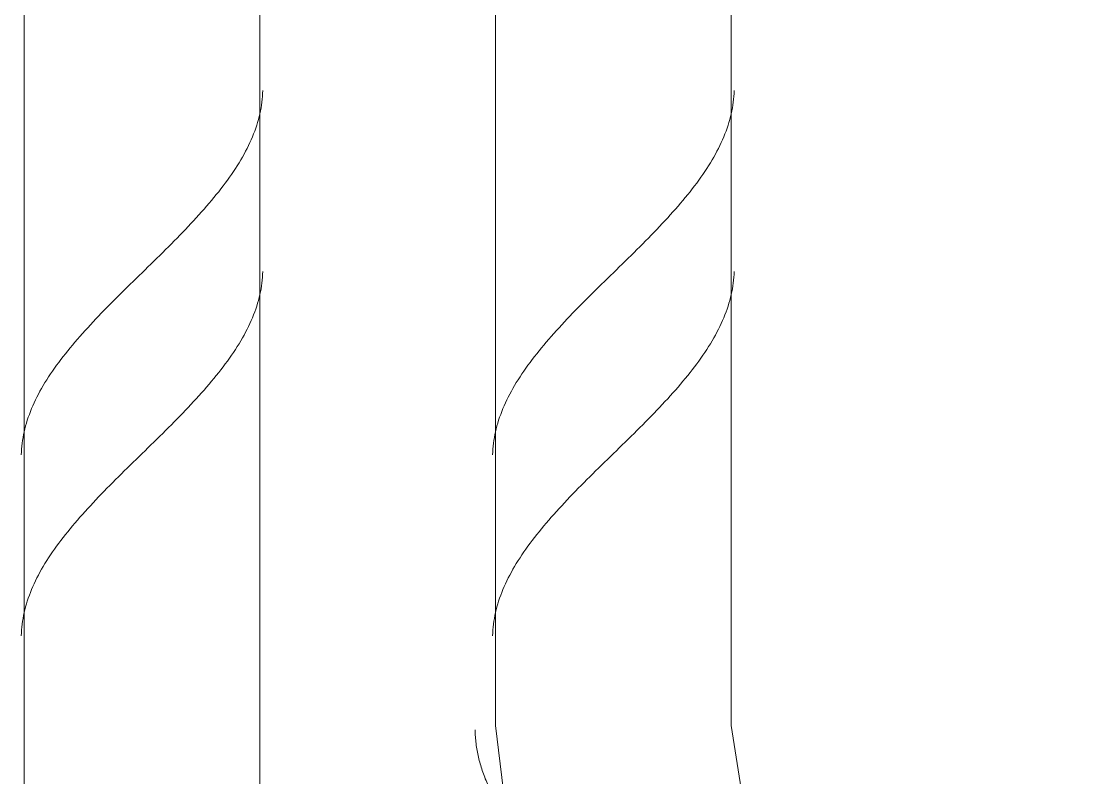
# Model space of a CAD drawing. Header units: inches. Extents: x -15746 to 650, y -81 to 12338.
# Drawn here: x -15746.417 to -15744.161, y -47.53 to -45.924 of the extents above; entities that cross this region are included whole.
import ezdxf

# ---------------------------------------------------------------- set-up
doc = ezdxf.new("R2010")
doc.units = ezdxf.units.IN
doc.header["$MEASUREMENT"] = 0
doc.layers.add('A-WALL', color=113, linetype='Continuous', lineweight=13)
doc.layers.add('A-WALL-PATT', color=111, linetype='Continuous', lineweight=18)

# ---------------------------------------------------------------- blocks, each defined once
blk = doc.blocks.new('FP_238-DETAIL - AT CMU SHELF AT RAMP')
at = {"layer": 'A-WALL', "lineweight": 18}
for p, q in [((16980.8521, -30.9791), (16980.8521, -47.4189)), ((16981.3521, -47.4189), (16981.3521, -30.9791))]:
    blk.add_line(p, q, dxfattribs=at)
at = {"layer": 'A-WALL-PATT', "lineweight": 9}
for p, q in [((16981.358, -46.0775), (16981.3583, -46.0713)), ((16981.3564, -46.0959), (16981.3571, -46.0897)), ((16981.3571, -46.0897), (16981.3577, -46.0836)), ((16981.3577, -46.0836), (16981.358, -46.0775)), ((16981.3521, -46.1204), (16981.3534, -46.1143)), ((16981.3534, -46.1143), (16981.3546, -46.1081)), ((16981.3546, -46.1081), (16981.3556, -46.102)), ((16981.3556, -46.102), (16981.3564, -46.0959)), ((16981.3454, -46.145), (16981.3473, -46.1388)), ((16981.3473, -46.1388), (16981.3491, -46.1327)), ((16981.3491, -46.1327), (16981.3507, -46.1266)), ((16981.3507, -46.1266), (16981.3521, -46.1204)), ((16981.3388, -46.1634), (16981.3412, -46.1572)), ((16981.3412, -46.1572), (16981.3434, -46.1511)), ((16981.3434, -46.1511), (16981.3454, -46.145)), ((16981.3281, -46.1879), (16981.331, -46.1818)), ((16981.331, -46.1818), (16981.3337, -46.1756)), ((16981.3337, -46.1756), (16981.3364, -46.1695)), ((16981.3364, -46.1695), (16981.3388, -46.1634)), ((16981.3152, -46.2125), (16981.3186, -46.2063)), ((16981.3186, -46.2063), (16981.3219, -46.2002)), ((16981.3219, -46.2002), (16981.3251, -46.194)), ((16981.3251, -46.194), (16981.3281, -46.1879)), ((16981.3041, -46.2309), (16981.3079, -46.2247)), ((16981.3079, -46.2247), (16981.3116, -46.2186)), ((16981.3116, -46.2186), (16981.3152, -46.2125)), ((16981.2877, -46.2554), (16981.292, -46.2493)), ((16981.292, -46.2493), (16981.2961, -46.2431)), ((16981.2961, -46.2431), (16981.3002, -46.237)), ((16981.3002, -46.237), (16981.3041, -46.2309)), ((16981.2695, -46.2799), (16981.2742, -46.2738)), ((16981.2742, -46.2738), (16981.2788, -46.2677)), ((16981.2788, -46.2677), (16981.2833, -46.2615)), ((16981.2833, -46.2615), (16981.2877, -46.2554)), ((16981.2547, -46.2984), (16981.2597, -46.2922)), ((16981.2597, -46.2922), (16981.2647, -46.2861)), ((16981.2647, -46.2861), (16981.2695, -46.2799)), ((16981.2338, -46.3229), (16981.2392, -46.3168)), ((16981.2392, -46.3168), (16981.2445, -46.3106)), ((16981.2445, -46.3106), (16981.2496, -46.3045)), ((16981.2496, -46.3045), (16981.2547, -46.2984)), ((16981.2116, -46.3474), (16981.2173, -46.3413)), ((16981.2173, -46.3413), (16981.2229, -46.3352)), ((16981.2229, -46.3352), (16981.2284, -46.329)), ((16981.2284, -46.329), (16981.2338, -46.3229)), ((16981.1943, -46.3659), (16981.2001, -46.3597)), ((16981.2001, -46.3597), (16981.2059, -46.3536)), ((16981.2059, -46.3536), (16981.2116, -46.3474)), ((16981.1704, -46.3904), (16981.1765, -46.3843)), ((16981.1765, -46.3843), (16981.1825, -46.3781)), ((16981.1825, -46.3781), (16981.1884, -46.372)), ((16981.1884, -46.372), (16981.1943, -46.3659)), ((16981.1459, -46.4149), (16981.1521, -46.4088)), ((16981.1521, -46.4088), (16981.1582, -46.4027)), ((16981.1582, -46.4027), (16981.1643, -46.3965)), ((16981.1643, -46.3965), (16981.1704, -46.3904)), ((16981.1272, -46.4333), (16981.1334, -46.4272)), ((16981.1334, -46.4272), (16981.1397, -46.4211)), ((16981.1397, -46.4211), (16981.1459, -46.4149)), ((16981.1021, -46.4579), (16981.1084, -46.4518)), ((16981.1084, -46.4518), (16981.1146, -46.4456)), ((16981.1146, -46.4456), (16981.1209, -46.4395)), ((16981.1209, -46.4395), (16981.1272, -46.4333)), ((16981.077, -46.4824), (16981.0832, -46.4763)), ((16981.0832, -46.4763), (16981.0895, -46.4702)), ((16981.0895, -46.4702), (16981.0958, -46.464)), ((16981.0958, -46.464), (16981.1021, -46.4579)), ((16981.3564, -46.4798), (16981.3571, -46.4737)), ((16981.3571, -46.4737), (16981.3577, -46.4675)), ((16981.3577, -46.4675), (16981.358, -46.4614)), ((16981.358, -46.4614), (16981.3583, -46.4552)), ((16981.0583, -46.5008), (16981.0645, -46.4947)), ((16981.0645, -46.4947), (16981.0707, -46.4886)), ((16981.0707, -46.4886), (16981.077, -46.4824)), ((16981.3521, -46.5043), (16981.3534, -46.4982)), ((16981.3534, -46.4982), (16981.3546, -46.4921)), ((16981.3546, -46.4921), (16981.3556, -46.4859)), ((16981.3556, -46.4859), (16981.3564, -46.4798)), ((16981.0337, -46.5254), (16981.0398, -46.5192)), ((16981.0398, -46.5192), (16981.0459, -46.5131)), ((16981.0459, -46.5131), (16981.0521, -46.507)), ((16981.0521, -46.507), (16981.0583, -46.5008)), ((16981.3454, -46.5289), (16981.3473, -46.5227)), ((16981.3473, -46.5227), (16981.3491, -46.5166)), ((16981.3491, -46.5166), (16981.3507, -46.5105)), ((16981.3507, -46.5105), (16981.3521, -46.5043)), ((16981.0098, -46.5499), (16981.0157, -46.5438)), ((16981.0157, -46.5438), (16981.0217, -46.5377)), ((16981.0217, -46.5377), (16981.0277, -46.5315)), ((16981.0277, -46.5315), (16981.0337, -46.5254)), ((16981.3388, -46.5473), (16981.3412, -46.5411)), ((16981.3412, -46.5411), (16981.3434, -46.535)), ((16981.3434, -46.535), (16981.3454, -46.5289)), ((16980.9925, -46.5683), (16980.9982, -46.5622)), ((16980.9982, -46.5622), (16981.004, -46.5561)), ((16981.004, -46.5561), (16981.0098, -46.5499)), ((16981.3281, -46.5718), (16981.331, -46.5657)), ((16981.331, -46.5657), (16981.3337, -46.5596)), ((16981.3337, -46.5596), (16981.3364, -46.5534)), ((16981.3364, -46.5534), (16981.3388, -46.5473)), ((16980.9703, -46.5929), (16980.9757, -46.5867)), ((16980.9757, -46.5867), (16980.9813, -46.5806)), ((16980.9813, -46.5806), (16980.9868, -46.5745)), ((16980.9868, -46.5745), (16980.9925, -46.5683)), ((16981.3152, -46.5964), (16981.3186, -46.5902)), ((16981.3186, -46.5902), (16981.3219, -46.5841)), ((16981.3219, -46.5841), (16981.3251, -46.578)), ((16981.3251, -46.578), (16981.3281, -46.5718)), ((16980.9494, -46.6174), (16980.9545, -46.6113)), ((16980.9545, -46.6113), (16980.9597, -46.6052)), ((16980.9597, -46.6052), (16980.965, -46.599)), ((16980.965, -46.599), (16980.9703, -46.5929)), ((16981.3041, -46.6148), (16981.3079, -46.6086)), ((16981.3079, -46.6086), (16981.3116, -46.6025)), ((16981.3116, -46.6025), (16981.3152, -46.5964)), ((16980.9347, -46.6358), (16980.9395, -46.6297)), ((16980.9395, -46.6297), (16980.9444, -46.6236)), ((16980.9444, -46.6236), (16980.9494, -46.6174)), ((16981.2877, -46.6393), (16981.292, -46.6332)), ((16981.292, -46.6332), (16981.2961, -46.6271)), ((16981.2961, -46.6271), (16981.3002, -46.6209)), ((16981.3002, -46.6209), (16981.3041, -46.6148)), ((16980.9165, -46.6604), (16980.9209, -46.6542)), ((16980.9209, -46.6542), (16980.9254, -46.6481)), ((16980.9254, -46.6481), (16980.93, -46.642)), ((16980.93, -46.642), (16980.9347, -46.6358)), ((16981.2695, -46.6639), (16981.2742, -46.6577)), ((16981.2742, -46.6577), (16981.2788, -46.6516)), ((16981.2788, -46.6516), (16981.2833, -46.6455)), ((16981.2833, -46.6455), (16981.2877, -46.6393)), ((16980.9, -46.6849), (16980.904, -46.6788)), ((16980.904, -46.6788), (16980.908, -46.6726)), ((16980.908, -46.6726), (16980.9122, -46.6665)), ((16980.9122, -46.6665), (16980.9165, -46.6604)), ((16981.2547, -46.6823), (16981.2597, -46.6761)), ((16981.2597, -46.6761), (16981.2647, -46.67)), ((16981.2647, -46.67), (16981.2695, -46.6639)), ((16980.8856, -46.7095), (16980.889, -46.7033)), ((16980.889, -46.7033), (16980.8925, -46.6972)), ((16980.8925, -46.6972), (16980.8962, -46.6911)), ((16980.8962, -46.6911), (16980.9, -46.6849)), ((16981.2338, -46.7068), (16981.2392, -46.7007)), ((16981.2392, -46.7007), (16981.2445, -46.6945)), ((16981.2445, -46.6945), (16981.2496, -46.6884)), ((16981.2496, -46.6884), (16981.2547, -46.6823)), ((16980.8761, -46.7279), (16980.8791, -46.7217)), ((16980.8791, -46.7217), (16980.8823, -46.7156)), ((16980.8823, -46.7156), (16980.8856, -46.7095)), ((16981.2116, -46.7314), (16981.2173, -46.7252)), ((16981.2173, -46.7252), (16981.2229, -46.7191)), ((16981.2229, -46.7191), (16981.2284, -46.713)), ((16981.2284, -46.713), (16981.2338, -46.7068)), ((16980.8653, -46.7524), (16980.8678, -46.7463)), ((16980.8678, -46.7463), (16980.8704, -46.7401)), ((16980.8704, -46.7401), (16980.8732, -46.734)), ((16980.8732, -46.734), (16980.8761, -46.7279)), ((16981.1943, -46.7498), (16981.2001, -46.7436)), ((16981.2001, -46.7436), (16981.2059, -46.7375)), ((16981.2059, -46.7375), (16981.2116, -46.7314)), ((16980.8568, -46.777), (16980.8587, -46.7708)), ((16980.8587, -46.7708), (16980.8608, -46.7647)), ((16980.8608, -46.7647), (16980.863, -46.7586)), ((16980.863, -46.7586), (16980.8653, -46.7524)), ((16981.1704, -46.7743), (16981.1765, -46.7682)), ((16981.1765, -46.7682), (16981.1825, -46.762)), ((16981.1825, -46.762), (16981.1884, -46.7559)), ((16981.1884, -46.7559), (16981.1943, -46.7498)), ((16980.852, -46.7954), (16980.8535, -46.7892)), ((16980.8535, -46.7892), (16980.8551, -46.7831)), ((16980.8551, -46.7831), (16980.8568, -46.777)), ((16981.1459, -46.7989), (16981.1521, -46.7927)), ((16981.1521, -46.7927), (16981.1582, -46.7866)), ((16981.1582, -46.7866), (16981.1643, -46.7805)), ((16981.1643, -46.7805), (16981.1704, -46.7743)), ((16980.8477, -46.8199), (16980.8486, -46.8138)), ((16980.8486, -46.8138), (16980.8496, -46.8076)), ((16980.8496, -46.8076), (16980.8507, -46.8015)), ((16980.8507, -46.8015), (16980.852, -46.7954)), ((16981.1272, -46.8173), (16981.1334, -46.8111)), ((16981.1334, -46.8111), (16981.1397, -46.805)), ((16981.1397, -46.805), (16981.1459, -46.7989)), ((16980.8459, -46.8445), (16980.8461, -46.8383)), ((16980.8461, -46.8383), (16980.8465, -46.8322)), ((16980.8465, -46.8322), (16980.847, -46.826)), ((16980.847, -46.826), (16980.8477, -46.8199)), ((16981.1021, -46.8418), (16981.1084, -46.8357)), ((16981.1084, -46.8357), (16981.1146, -46.8295)), ((16981.1146, -46.8295), (16981.1209, -46.8234)), ((16981.1209, -46.8234), (16981.1272, -46.8173)), ((16981.077, -46.8664), (16981.0832, -46.8602)), ((16981.0832, -46.8602), (16981.0895, -46.8541)), ((16981.0895, -46.8541), (16981.0958, -46.8479)), ((16981.0958, -46.8479), (16981.1021, -46.8418)), ((16981.0583, -46.8848), (16981.0645, -46.8786)), ((16981.0645, -46.8786), (16981.0707, -46.8725)), ((16981.0707, -46.8725), (16981.077, -46.8664)), ((16981.0337, -46.9093), (16981.0398, -46.9032)), ((16981.0398, -46.9032), (16981.0459, -46.897)), ((16981.0459, -46.897), (16981.0521, -46.8909)), ((16981.0521, -46.8909), (16981.0583, -46.8848)), ((16981.0098, -46.9338), (16981.0157, -46.9277)), ((16981.0157, -46.9277), (16981.0217, -46.9216)), ((16981.0217, -46.9216), (16981.0277, -46.9154)), ((16981.0277, -46.9154), (16981.0337, -46.9093)), ((16980.9925, -46.9523), (16980.9982, -46.9461)), ((16980.9982, -46.9461), (16981.004, -46.94)), ((16981.004, -46.94), (16981.0098, -46.9338)), ((16980.9703, -46.9768), (16980.9757, -46.9707)), ((16980.9757, -46.9707), (16980.9813, -46.9645)), ((16980.9813, -46.9645), (16980.9868, -46.9584)), ((16980.9868, -46.9584), (16980.9925, -46.9523)), ((16980.9494, -47.0013), (16980.9545, -46.9952)), ((16980.9545, -46.9952), (16980.9597, -46.9891)), ((16980.9597, -46.9891), (16980.965, -46.9829)), ((16980.965, -46.9829), (16980.9703, -46.9768)), ((16980.9347, -47.0198), (16980.9395, -47.0136)), ((16980.9395, -47.0136), (16980.9444, -47.0075)), ((16980.9444, -47.0075), (16980.9494, -47.0013)), ((16980.9165, -47.0443), (16980.9209, -47.0382)), ((16980.9209, -47.0382), (16980.9254, -47.032)), ((16980.9254, -47.032), (16980.93, -47.0259)), ((16980.93, -47.0259), (16980.9347, -47.0198)), ((16980.9, -47.0688), (16980.904, -47.0627)), ((16980.904, -47.0627), (16980.908, -47.0566)), ((16980.908, -47.0566), (16980.9122, -47.0504)), ((16980.9122, -47.0504), (16980.9165, -47.0443)), ((16980.889, -47.0872), (16980.8925, -47.0811)), ((16980.8925, -47.0811), (16980.8962, -47.075)), ((16980.8962, -47.075), (16980.9, -47.0688)), ((16980.8761, -47.1118), (16980.8791, -47.1057)), ((16980.8791, -47.1057), (16980.8823, -47.0995)), ((16980.8823, -47.0995), (16980.8856, -47.0934)), ((16980.8856, -47.0934), (16980.889, -47.0872)), ((16980.8653, -47.1363), (16980.8678, -47.1302)), ((16980.8678, -47.1302), (16980.8704, -47.1241)), ((16980.8704, -47.1241), (16980.8732, -47.1179)), ((16980.8732, -47.1179), (16980.8761, -47.1118)), ((16980.8587, -47.1547), (16980.8608, -47.1486)), ((16980.8608, -47.1486), (16980.863, -47.1425)), ((16980.863, -47.1425), (16980.8653, -47.1363)), ((16980.852, -47.1793), (16980.8535, -47.1731)), ((16980.8535, -47.1731), (16980.8551, -47.167)), ((16980.8551, -47.167), (16980.8568, -47.1609)), ((16980.8568, -47.1609), (16980.8587, -47.1547)), ((16980.8477, -47.2038), (16980.8486, -47.1977)), ((16980.8486, -47.1977), (16980.8496, -47.1916)), ((16980.8496, -47.1916), (16980.8507, -47.1854)), ((16980.8507, -47.1854), (16980.852, -47.1793)), ((16980.8459, -47.2284), (16980.8461, -47.2222)), ((16980.8461, -47.2222), (16980.8465, -47.2161)), ((16980.8465, -47.2161), (16980.847, -47.21)), ((16980.847, -47.21), (16980.8477, -47.2038))]:
    blk.add_line(p, q, dxfattribs=at)
blk = doc.blocks.new('FP_239-DETAIL - AT CMU SHELF AT RAMP')
at = {"layer": 'A-WALL', "lineweight": 18}
blk.add_line((16982.1021, -48.1689), (16981.9219, -48.1403), dxfattribs=at)
at = {"layer": 'A-WALL', "lineweight": 18, "flags": 128}
for points in [[(16980.8521, -47.4189), (16980.8891, -47.7211), (16980.9982, -48.0053), (16981.1727, -48.2548), (16981.4023, -48.4547), (16981.6734, -48.5931), (16981.9219, -48.6507)], [(16981.9219, -48.1403), (16981.8696, -48.1319), (16981.66, -48.0247), (16981.4939, -47.8578), (16981.3878, -47.6477), (16981.3521, -47.4189)], [(16981.9219, -48.6507), (16981.97, -48.6619), (16982.1021, -48.6689)]]:
    blk.add_lwpolyline(points, dxfattribs=at)
at = {"layer": 'A-WALL-PATT', "lineweight": 9}
for p, q in [((16980.8088, -47.4283), (16980.8089, -47.4319)), ((16980.8089, -47.4319), (16980.809, -47.4356)), ((16980.809, -47.4356), (16980.8092, -47.4392)), ((16980.8092, -47.4392), (16980.8094, -47.4428)), ((16980.8094, -47.4428), (16980.8097, -47.4465)), ((16980.8097, -47.4465), (16980.81, -47.4501)), ((16980.81, -47.4501), (16980.8104, -47.4537)), ((16980.8104, -47.4537), (16980.8108, -47.4574)), ((16980.8108, -47.4574), (16980.8113, -47.461)), ((16980.8113, -47.461), (16980.8118, -47.4646)), ((16980.8118, -47.4646), (16980.8123, -47.4682)), ((16980.8123, -47.4682), (16980.813, -47.4718)), ((16980.813, -47.4718), (16980.8136, -47.4754)), ((16980.8136, -47.4754), (16980.8143, -47.479)), ((16980.8143, -47.479), (16980.8151, -47.4826)), ((16980.8151, -47.4826), (16980.8159, -47.4862)), ((16980.8159, -47.4862), (16980.8167, -47.4898)), ((16980.8167, -47.4898), (16980.8176, -47.4934)), ((16980.8176, -47.4934), (16980.8185, -47.4969)), ((16980.8185, -47.4969), (16980.8195, -47.5005)), ((16980.8195, -47.5005), (16980.8206, -47.504)), ((16980.8206, -47.504), (16980.8216, -47.5076)), ((16980.8216, -47.5076), (16980.8228, -47.5111)), ((16980.8228, -47.5111), (16980.8239, -47.5147)), ((16980.8239, -47.5147), (16980.8251, -47.5182)), ((16980.8251, -47.5182), (16980.8264, -47.5217)), ((16980.8264, -47.5217), (16980.8277, -47.5252)), ((16980.8277, -47.5252), (16980.8291, -47.5287)), ((16980.8291, -47.5287), (16980.8304, -47.5322)), ((16980.8304, -47.5322), (16980.8319, -47.5356)), ((16980.8319, -47.5356), (16980.8334, -47.5391)), ((16980.8334, -47.5391), (16980.8349, -47.5426)), ((16980.8349, -47.5426), (16980.8365, -47.546)), ((16980.8365, -47.546), (16980.8381, -47.5494)), ((16980.8381, -47.5494), (16980.8397, -47.5528)), ((16980.8397, -47.5528), (16980.8414, -47.5563)), ((16980.8414, -47.5563), (16980.8432, -47.5596)), ((16980.8432, -47.5596), (16980.845, -47.563)), ((16980.845, -47.563), (16980.8468, -47.5664)), ((16980.8468, -47.5664), (16980.8487, -47.5698)), ((16980.8487, -47.5698), (16980.8506, -47.5731)), ((16980.8506, -47.5731), (16980.8526, -47.5764)), ((16980.8526, -47.5764), (16980.8546, -47.5797)), ((16980.8546, -47.5797), (16980.8566, -47.583)), ((16980.8566, -47.583), (16980.8587, -47.5863)), ((16980.8587, -47.5863), (16980.8608, -47.5896)), ((16980.8608, -47.5896), (16980.863, -47.5928)), ((16980.863, -47.5928), (16980.8652, -47.5961)), ((16980.8652, -47.5961), (16980.8674, -47.5993)), ((16980.8674, -47.5993), (16980.8697, -47.6025)), ((16980.8697, -47.6025), (16980.872, -47.6057)), ((16980.872, -47.6057), (16980.8744, -47.6089)), ((16980.8744, -47.6089), (16980.8768, -47.612)), ((16980.8768, -47.612), (16980.8792, -47.6152)), ((16980.8792, -47.6152), (16980.8817, -47.6183)), ((16980.8817, -47.6183), (16980.8842, -47.6214)), ((16980.8842, -47.6214), (16980.8868, -47.6245)), ((16980.8868, -47.6245), (16980.8894, -47.6276)), ((16980.8894, -47.6276), (16980.892, -47.6306)), ((16980.892, -47.6306), (16980.8947, -47.6337)), ((16980.8947, -47.6337), (16980.8974, -47.6367)), ((16980.8974, -47.6367), (16980.9001, -47.6397)), ((16980.9001, -47.6397), (16980.9029, -47.6427)), ((16980.9029, -47.6427), (16980.9057, -47.6456)), ((16980.9057, -47.6456), (16980.9085, -47.6486)), ((16980.9085, -47.6486), (16980.9114, -47.6515)), ((16980.9114, -47.6515), (16980.9143, -47.6544)), ((16980.9143, -47.6544), (16980.9172, -47.6573)), ((16980.9172, -47.6573), (16980.9202, -47.6601)), ((16980.9202, -47.6601), (16980.9232, -47.663)), ((16980.9232, -47.663), (16980.9262, -47.6658)), ((16980.9262, -47.6658), (16980.9293, -47.6686)), ((16980.9293, -47.6686), (16980.9324, -47.6714)), ((16980.9324, -47.6714), (16980.9355, -47.6742)), ((16980.9355, -47.6742), (16980.9387, -47.6769)), ((16980.9387, -47.6769), (16980.9419, -47.6796)), ((16980.9419, -47.6796), (16980.9451, -47.6823)), ((16980.9451, -47.6823), (16980.9483, -47.685)), ((16980.9483, -47.685), (16980.9516, -47.6876)), ((16980.9516, -47.6876), (16980.9549, -47.6903)), ((16980.9549, -47.6903), (16980.9583, -47.6929)), ((16980.9583, -47.6929), (16980.9616, -47.6955)), ((16980.9616, -47.6955), (16980.965, -47.698)), ((16980.965, -47.698), (16980.9684, -47.7006)), ((16980.9684, -47.7006), (16980.9719, -47.7031)), ((16980.9719, -47.7031), (16980.9753, -47.7056)), ((16980.9753, -47.7056), (16980.9788, -47.7081)), ((16980.9788, -47.7081), (16980.9824, -47.7105)), ((16980.9824, -47.7105), (16980.9859, -47.713)), ((16980.9859, -47.713), (16980.9895, -47.7154)), ((16980.9895, -47.7154), (16980.9931, -47.7178)), ((16980.9931, -47.7178), (16980.9967, -47.7201)), ((16980.9967, -47.7201), (16981.0003, -47.7225)), ((16981.0003, -47.7225), (16981.004, -47.7248)), ((16981.004, -47.7248), (16981.0076, -47.7271)), ((16981.0076, -47.7271), (16981.0113, -47.7294)), ((16981.0113, -47.7294), (16981.015, -47.7316)), ((16981.015, -47.7316), (16981.0188, -47.7338)), ((16981.0188, -47.7338), (16981.0225, -47.736)), ((16981.0225, -47.736), (16981.0263, -47.7382)), ((16981.0263, -47.7382), (16981.0301, -47.7404)), ((16981.0301, -47.7404), (16981.0339, -47.7425)), ((16981.0339, -47.7425), (16981.0378, -47.7446)), ((16981.0378, -47.7446), (16981.0416, -47.7467)), ((16981.0416, -47.7467), (16981.0455, -47.7488)), ((16981.0455, -47.7488), (16981.0494, -47.7508)), ((16981.0494, -47.7508), (16981.0533, -47.7528)), ((16981.0533, -47.7528), (16981.0572, -47.7548)), ((16981.0572, -47.7548), (16981.0611, -47.7568)), ((16981.0611, -47.7568), (16981.0651, -47.7587)), ((16981.0651, -47.7587), (16981.069, -47.7607)), ((16981.069, -47.7607), (16981.073, -47.7626)), ((16981.073, -47.7626), (16981.077, -47.7644)), ((16981.077, -47.7644), (16981.081, -47.7663)), ((16981.081, -47.7663), (16981.085, -47.7681)), ((16981.085, -47.7681), (16981.089, -47.7699)), ((16981.089, -47.7699), (16981.093, -47.7717)), ((16981.093, -47.7717), (16981.0971, -47.7735)), ((16981.0971, -47.7735), (16981.1011, -47.7752)), ((16981.1011, -47.7752), (16981.1052, -47.7769)), ((16981.1052, -47.7769), (16981.1092, -47.7786)), ((16981.1092, -47.7786), (16981.1133, -47.7803)), ((16981.1133, -47.7803), (16981.1174, -47.782)), ((16981.1174, -47.782), (16981.1215, -47.7836)), ((16981.1215, -47.7836), (16981.1256, -47.7852)), ((16981.1256, -47.7852), (16981.1297, -47.7868)), ((16981.1297, -47.7868), (16981.1338, -47.7883)), ((16981.1338, -47.7883), (16981.1379, -47.7899)), ((16981.1379, -47.7899), (16981.142, -47.7914)), ((16981.142, -47.7914), (16981.1461, -47.7929)), ((16981.1461, -47.7929), (16981.1503, -47.7944)), ((16981.1503, -47.7944), (16981.1544, -47.7958)), ((16981.1544, -47.7958), (16981.1585, -47.7973)), ((16981.1585, -47.7973), (16981.1627, -47.7987)), ((16981.1627, -47.7987), (16981.1668, -47.8001)), ((16981.1668, -47.8001), (16981.171, -47.8014)), ((16981.171, -47.8014), (16981.1751, -47.8028)), ((16981.1751, -47.8028), (16981.1792, -47.8041)), ((16981.1792, -47.8041), (16981.1834, -47.8054)), ((16981.1834, -47.8054), (16981.1875, -47.8067)), ((16981.1875, -47.8067), (16981.1917, -47.808)), ((16981.1917, -47.808), (16981.1958, -47.8092)), ((16981.1958, -47.8092), (16981.2, -47.8105)), ((16981.2, -47.8105), (16981.2041, -47.8117)), ((16981.2041, -47.8117), (16981.2082, -47.8129)), ((16981.2082, -47.8129), (16981.2124, -47.814)), ((16981.2124, -47.814), (16981.2165, -47.8152)), ((16981.2165, -47.8152), (16981.2206, -47.8163)), ((16981.2206, -47.8163), (16981.2247, -47.8174)), ((16981.2247, -47.8174), (16981.2288, -47.8185)), ((16981.2288, -47.8185), (16981.2329, -47.8196)), ((16981.2329, -47.8196), (16981.237, -47.8207)), ((16981.237, -47.8207), (16981.2411, -47.8217)), ((16981.2411, -47.8217), (16981.2452, -47.8228)), ((16981.2452, -47.8228), (16981.2493, -47.8238)), ((16981.2493, -47.8238), (16981.2534, -47.8248)), ((16981.2534, -47.8248), (16981.2575, -47.8257)), ((16981.2575, -47.8257), (16981.2615, -47.8267)), ((16981.2615, -47.8267), (16981.2656, -47.8276)), ((16981.2656, -47.8276), (16981.2696, -47.8286)), ((16981.2696, -47.8286), (16981.2736, -47.8295)), ((16981.2736, -47.8295), (16981.2777, -47.8304)), ((16981.2777, -47.8304), (16981.2817, -47.8313)), ((16981.2817, -47.8313), (16981.2857, -47.8321)), ((16981.2857, -47.8321), (16981.2897, -47.833)), ((16981.2897, -47.833), (16981.2936, -47.8338)), ((16981.2936, -47.8338), (16981.2976, -47.8347)), ((16981.2976, -47.8347), (16981.3015, -47.8355)), ((16981.3015, -47.8355), (16981.3055, -47.8363)), ((16981.3055, -47.8363), (16981.3094, -47.8371)), ((16981.3094, -47.8371), (16981.3133, -47.8379)), ((16981.3133, -47.8379), (16981.3172, -47.8386)), ((16981.3172, -47.8386), (16981.3211, -47.8394)), ((16981.3211, -47.8394), (16981.325, -47.8401)), ((16981.325, -47.8401), (16981.3288, -47.8408)), ((16981.3288, -47.8408), (16981.3327, -47.8416)), ((16981.3327, -47.8416), (16981.3365, -47.8423)), ((16981.3365, -47.8423), (16981.3403, -47.843)), ((16981.3403, -47.843), (16981.3441, -47.8437)), ((16981.3441, -47.8437), (16981.3479, -47.8443)), ((16981.3479, -47.8443), (16981.3516, -47.845)), ((16981.3516, -47.845), (16981.3554, -47.8457)), ((16981.3554, -47.8457), (16981.3591, -47.8463)), ((16981.3591, -47.8463), (16981.3628, -47.847)), ((16981.3628, -47.847), (16981.3665, -47.8476)), ((16981.3665, -47.8476), (16981.3701, -47.8482)), ((16981.3701, -47.8482), (16981.3738, -47.8488)), ((16981.3738, -47.8488), (16981.3774, -47.8494)), ((16981.3774, -47.8494), (16981.381, -47.85)), ((16981.381, -47.85), (16981.3846, -47.8506)), ((16981.3846, -47.8506), (16981.3882, -47.8512)), ((16981.3882, -47.8512), (16981.3917, -47.8518)), ((16981.3917, -47.8518), (16981.3952, -47.8524)), ((16981.3952, -47.8524), (16981.3987, -47.853)), ((16981.3987, -47.853), (16981.4022, -47.8536)), ((16981.4022, -47.8536), (16981.4057, -47.8541)), ((16981.4057, -47.8541), (16981.4091, -47.8547)), ((16981.4091, -47.8547), (16981.4126, -47.8552)), ((16981.4126, -47.8552), (16981.416, -47.8558)), ((16981.416, -47.8558), (16981.4193, -47.8564)), ((16981.4193, -47.8564), (16981.4227, -47.8569)), ((16981.4227, -47.8569), (16981.426, -47.8575)), ((16981.426, -47.8575), (16981.4293, -47.858)), ((16981.4293, -47.858), (16981.4326, -47.8586)), ((16981.4326, -47.8586), (16981.4359, -47.8591)), ((16981.4359, -47.8591), (16981.4391, -47.8596)), ((16981.4391, -47.8596), (16981.4423, -47.8602)), ((16981.4423, -47.8602), (16981.4455, -47.8607)), ((16981.4455, -47.8607), (16981.4487, -47.8613)), ((16981.4487, -47.8613), (16981.4518, -47.8618)), ((16981.4518, -47.8618), (16981.4549, -47.8624)), ((16981.4549, -47.8624), (16981.458, -47.8629)), ((16981.458, -47.8629), (16981.4611, -47.8635)), ((16981.4611, -47.8635), (16981.4641, -47.864)), ((16981.4641, -47.864), (16981.4671, -47.8646)), ((16981.4671, -47.8646), (16981.4701, -47.8651)), ((16981.4701, -47.8651), (16981.4731, -47.8657)), ((16981.4731, -47.8657), (16981.476, -47.8663)), ((16981.476, -47.8663), (16981.4789, -47.8669)), ((16981.4789, -47.8669), (16981.4818, -47.8674)), ((16981.4818, -47.8674), (16981.4847, -47.868)), ((16981.4847, -47.868), (16981.4875, -47.8686)), ((16981.4875, -47.8686), (16981.4903, -47.8692)), ((16981.4903, -47.8692), (16981.4931, -47.8698)), ((16981.4931, -47.8698), (16981.4959, -47.8704)), ((16981.4959, -47.8704), (16981.4986, -47.871)), ((16981.4986, -47.871), (16981.5013, -47.8716)), ((16981.5013, -47.8716), (16981.504, -47.8722)), ((16981.504, -47.8722), (16981.5066, -47.8729)), ((16981.5066, -47.8729), (16981.5093, -47.8735)), ((16981.5093, -47.8735), (16981.5119, -47.8742)), ((16981.5119, -47.8742), (16981.5144, -47.8748)), ((16981.5144, -47.8748), (16981.517, -47.8755)), ((16981.517, -47.8755), (16981.5195, -47.8762)), ((16981.5195, -47.8762), (16981.522, -47.8769)), ((16981.522, -47.8769), (16981.5245, -47.8776)), ((16981.5245, -47.8776), (16981.5269, -47.8783)), ((16981.5269, -47.8783), (16981.5293, -47.879)), ((16981.5293, -47.879), (16981.5317, -47.8797)), ((16981.5317, -47.8797), (16981.534, -47.8805)), ((16981.534, -47.8805), (16981.5364, -47.8812)), ((16981.5364, -47.8812), (16981.5387, -47.882)), ((16981.5387, -47.882), (16981.541, -47.8828)), ((16981.541, -47.8828), (16981.5432, -47.8836)), ((16981.5432, -47.8836), (16981.5454, -47.8844)), ((16981.5454, -47.8844), (16981.5476, -47.8852)), ((16981.5476, -47.8852), (16981.5498, -47.886)), ((16981.5498, -47.886), (16981.5519, -47.8869)), ((16981.5519, -47.8869), (16981.554, -47.8877)), ((16981.554, -47.8877), (16981.5561, -47.8886)), ((16981.5561, -47.8886), (16981.5582, -47.8895)), ((16981.5582, -47.8895), (16981.5602, -47.8904)), ((16981.5602, -47.8904), (16981.5622, -47.8913)), ((16981.5622, -47.8913), (16981.5642, -47.8923)), ((16981.5642, -47.8923), (16981.5662, -47.8932)), ((16981.5662, -47.8932), (16981.5681, -47.8942)), ((16981.5681, -47.8942), (16981.57, -47.8952)), ((16981.57, -47.8952), (16981.5719, -47.8962)), ((16981.5719, -47.8962), (16981.5738, -47.8972)), ((16981.5738, -47.8972), (16981.5756, -47.8983)), ((16981.5756, -47.8983), (16981.5774, -47.8993)), ((16980.906, -47.911), (16980.9075, -47.9144)), ((16980.9075, -47.9144), (16980.909, -47.9177)), ((16980.909, -47.9177), (16980.9105, -47.921)), ((16980.9105, -47.921), (16980.9121, -47.9243)), ((16981.5774, -47.8993), (16981.5792, -47.9004)), ((16981.5792, -47.9004), (16981.5809, -47.9015)), ((16981.5809, -47.9015), (16981.5827, -47.9027)), ((16981.5827, -47.9027), (16981.5844, -47.9038)), ((16981.5844, -47.9038), (16981.586, -47.905)), ((16981.586, -47.905), (16981.5877, -47.9061)), ((16981.5877, -47.9061), (16981.5893, -47.9073)), ((16981.5893, -47.9073), (16981.5909, -47.9086)), ((16981.5909, -47.9086), (16981.5925, -47.9098)), ((16981.5925, -47.9098), (16981.5941, -47.9111)), ((16981.5941, -47.9111), (16981.5956, -47.9123)), ((16981.5956, -47.9123), (16981.5971, -47.9136)), ((16981.5971, -47.9136), (16981.5986, -47.915)), ((16981.5986, -47.915), (16981.6001, -47.9163)), ((16981.6001, -47.9163), (16981.6015, -47.9177)), ((16980.9121, -47.9243), (16980.9137, -47.9275)), ((16980.9137, -47.9275), (16980.9153, -47.9308)), ((16980.9153, -47.9308), (16980.917, -47.934)), ((16980.917, -47.934), (16980.9188, -47.9372)), ((16980.9188, -47.9372), (16980.9206, -47.9404)), ((16980.9206, -47.9404), (16980.9224, -47.9436)), ((16980.9224, -47.9436), (16980.9243, -47.9467)), ((16980.9243, -47.9467), (16980.9262, -47.9498)), ((16980.9262, -47.9498), (16980.9281, -47.9529)), ((16980.9281, -47.9529), (16980.9301, -47.956)), ((16980.9301, -47.956), (16980.9322, -47.959)), ((16980.9322, -47.959), (16980.9343, -47.9621)), ((16980.9343, -47.9621), (16980.9364, -47.9651)), ((16980.9364, -47.9651), (16980.9385, -47.9681)), ((16980.9385, -47.9681), (16980.9407, -47.971)), ((16980.9407, -47.971), (16980.943, -47.974)), ((16980.943, -47.974), (16980.9453, -47.9769)), ((16980.9453, -47.9769), (16980.9476, -47.9798)), ((16980.9476, -47.9798), (16980.95, -47.9826)), ((16980.95, -47.9826), (16980.9524, -47.9855)), ((16980.9524, -47.9855), (16980.9548, -47.9883)), ((16980.9548, -47.9883), (16980.9573, -47.9911)), ((16980.9573, -47.9911), (16980.9598, -47.9938)), ((16980.9598, -47.9938), (16980.9624, -47.9966)), ((16980.9624, -47.9966), (16980.965, -47.9993)), ((16980.965, -47.9993), (16980.9676, -48.002)), ((16980.9676, -48.002), (16980.9703, -48.0046)), ((16980.9703, -48.0046), (16980.973, -48.0072)), ((16980.973, -48.0072), (16980.9757, -48.0098)), ((16980.9757, -48.0098), (16980.9785, -48.0124)), ((16980.9785, -48.0124), (16980.9813, -48.015)), ((16980.9813, -48.015), (16980.9842, -48.0175)), ((16980.9842, -48.0175), (16980.9871, -48.02)), ((16980.9871, -48.02), (16980.99, -48.0225)), ((16980.99, -48.0225), (16980.9929, -48.0249)), ((16980.9929, -48.0249), (16980.9959, -48.0273)), ((16980.9959, -48.0273), (16980.999, -48.0297)), ((16980.999, -48.0297), (16981.002, -48.032)), ((16981.002, -48.032), (16981.0051, -48.0344)), ((16981.0051, -48.0344), (16981.0082, -48.0367)), ((16981.0082, -48.0367), (16981.0114, -48.0389)), ((16981.0114, -48.0389), (16981.0146, -48.0412)), ((16981.0146, -48.0412), (16981.0178, -48.0434)), ((16981.0178, -48.0434), (16981.0211, -48.0456)), ((16981.0211, -48.0456), (16981.0244, -48.0477)), ((16981.0244, -48.0477), (16981.0277, -48.0498)), ((16981.0277, -48.0498), (16981.031, -48.0519)), ((16981.031, -48.0519), (16981.0344, -48.054)), ((16981.0344, -48.054), (16981.0378, -48.056)), ((16981.0378, -48.056), (16981.0412, -48.058)), ((16981.0412, -48.058), (16981.0447, -48.06)), ((16981.0447, -48.06), (16981.0482, -48.062)), ((16981.0482, -48.062), (16981.0517, -48.0639)), ((16981.0517, -48.0639), (16981.0553, -48.0657)), ((16981.0553, -48.0657), (16981.0589, -48.0676)), ((16981.0589, -48.0676), (16981.0625, -48.0694)), ((16981.0625, -48.0694), (16981.0661, -48.0712)), ((16981.0661, -48.0712), (16981.0697, -48.073)), ((16981.0697, -48.073), (16981.0734, -48.0747)), ((16981.0734, -48.0747), (16981.0771, -48.0764)), ((16981.0771, -48.0764), (16981.0809, -48.0781)), ((16981.0809, -48.0781), (16981.0846, -48.0797)), ((16981.6323, -48.0798), (16981.6357, -48.0791)), ((16981.6357, -48.0791), (16981.6389, -48.0784)), ((16981.6389, -48.0784), (16981.6422, -48.0776)), ((16981.6422, -48.0776), (16981.6455, -48.0769)), ((16981.6455, -48.0769), (16981.6487, -48.0762)), ((16981.6487, -48.0762), (16981.6519, -48.0755)), ((16981.6519, -48.0755), (16981.6551, -48.0748)), ((16981.6551, -48.0748), (16981.6583, -48.0741)), ((16981.6583, -48.0741), (16981.6614, -48.0734)), ((16981.6614, -48.0734), (16981.6645, -48.0728)), ((16981.6645, -48.0728), (16981.6676, -48.0721)), ((16981.6676, -48.0721), (16981.6707, -48.0715)), ((16981.6707, -48.0715), (16981.6737, -48.0708)), ((16981.6737, -48.0708), (16981.6768, -48.0702)), ((16981.6768, -48.0702), (16981.6798, -48.0696)), ((16981.6798, -48.0696), (16981.6827, -48.069)), ((16981.6827, -48.069), (16981.6857, -48.0684)), ((16981.6857, -48.0684), (16981.6886, -48.0679)), ((16981.6886, -48.0679), (16981.6916, -48.0673)), ((16981.6916, -48.0673), (16981.6944, -48.0667)), ((16981.6944, -48.0667), (16981.6973, -48.0662)), ((16981.6973, -48.0662), (16981.7002, -48.0657)), ((16981.7002, -48.0657), (16981.703, -48.0652)), ((16981.703, -48.0652), (16981.7058, -48.0647)), ((16981.7058, -48.0647), (16981.7086, -48.0642)), ((16981.7086, -48.0642), (16981.7113, -48.0638)), ((16981.7113, -48.0638), (16981.7141, -48.0634)), ((16981.7141, -48.0634), (16981.7168, -48.0629)), ((16981.7168, -48.0629), (16981.7195, -48.0625)), ((16981.7195, -48.0625), (16981.7222, -48.0621)), ((16981.7222, -48.0621), (16981.7248, -48.0618)), ((16981.7248, -48.0618), (16981.7275, -48.0614)), ((16981.7275, -48.0614), (16981.7301, -48.0611)), ((16981.7301, -48.0611), (16981.7327, -48.0608)), ((16981.7327, -48.0608), (16981.7352, -48.0605)), ((16981.7352, -48.0605), (16981.7378, -48.0602)), ((16981.7378, -48.0602), (16981.7403, -48.06)), ((16981.7403, -48.06), (16981.7428, -48.0597)), ((16981.7428, -48.0597), (16981.7453, -48.0595)), ((16981.7453, -48.0595), (16981.7477, -48.0593)), ((16981.7477, -48.0593), (16981.7502, -48.0592)), ((16981.7502, -48.0592), (16981.7526, -48.059)), ((16981.7526, -48.059), (16981.755, -48.0589)), ((16981.755, -48.0589), (16981.7574, -48.0588)), ((16981.7574, -48.0588), (16981.7598, -48.0587)), ((16981.7598, -48.0587), (16981.7621, -48.0586)), ((16981.7621, -48.0586), (16981.7644, -48.0586)), ((16981.7644, -48.0586), (16981.7667, -48.0586)), ((16981.7667, -48.0586), (16981.769, -48.0586)), ((16981.769, -48.0586), (16981.7713, -48.0586)), ((16981.7713, -48.0586), (16981.7735, -48.0587)), ((16981.7735, -48.0587), (16981.7758, -48.0588)), ((16981.7758, -48.0588), (16981.778, -48.0589)), ((16981.778, -48.0589), (16981.7802, -48.059)), ((16981.7802, -48.059), (16981.7823, -48.0592)), ((16981.7823, -48.0592), (16981.7845, -48.0593)), ((16981.7845, -48.0593), (16981.7866, -48.0595)), ((16981.7866, -48.0595), (16981.7887, -48.0598)), ((16981.7887, -48.0598), (16981.7909, -48.06)), ((16981.7909, -48.06), (16981.7929, -48.0603)), ((16981.7929, -48.0603), (16981.795, -48.0606)), ((16981.795, -48.0606), (16981.7971, -48.061)), ((16981.7971, -48.061), (16981.7991, -48.0613)), ((16981.7991, -48.0613), (16981.8011, -48.0617)), ((16981.8011, -48.0617), (16981.8031, -48.0622)), ((16981.8031, -48.0622), (16981.8051, -48.0626)), ((16981.8051, -48.0626), (16981.8071, -48.0631)), ((16981.8071, -48.0631), (16981.8091, -48.0636)), ((16981.8091, -48.0636), (16981.811, -48.0641)), ((16981.811, -48.0641), (16981.8129, -48.0647)), ((16981.8129, -48.0647), (16981.8149, -48.0653)), ((16981.8149, -48.0653), (16981.8168, -48.0659)), ((16981.8168, -48.0659), (16981.8186, -48.0665)), ((16981.8186, -48.0665), (16981.8205, -48.0672)), ((16981.8205, -48.0672), (16981.8224, -48.0679)), ((16981.8224, -48.0679), (16981.8242, -48.0686)), ((16981.0846, -48.0797), (16981.0884, -48.0813)), ((16981.0884, -48.0813), (16981.0922, -48.0829)), ((16981.0922, -48.0829), (16981.096, -48.0844)), ((16981.096, -48.0844), (16981.0999, -48.0859)), ((16981.0999, -48.0859), (16981.1038, -48.0874)), ((16981.1038, -48.0874), (16981.1076, -48.0889)), ((16981.1076, -48.0889), (16981.1116, -48.0903)), ((16981.1116, -48.0903), (16981.1155, -48.0917)), ((16981.1155, -48.0917), (16981.1194, -48.093)), ((16981.1194, -48.093), (16981.1234, -48.0944)), ((16981.1234, -48.0944), (16981.1274, -48.0957)), ((16981.1274, -48.0957), (16981.1314, -48.0969)), ((16981.1314, -48.0969), (16981.1355, -48.0982)), ((16981.1355, -48.0982), (16981.1395, -48.0994)), ((16981.1395, -48.0994), (16981.1436, -48.1006)), ((16981.1436, -48.1006), (16981.1477, -48.1017)), ((16981.1477, -48.1017), (16981.1518, -48.1028)), ((16981.5271, -48.1023), (16981.531, -48.1016)), ((16981.531, -48.1016), (16981.5349, -48.1008)), ((16981.5349, -48.1008), (16981.5387, -48.1)), ((16981.5387, -48.1), (16981.5426, -48.0993)), ((16981.5426, -48.0993), (16981.5464, -48.0985)), ((16981.5464, -48.0985), (16981.5502, -48.0977)), ((16981.5502, -48.0977), (16981.554, -48.097)), ((16981.554, -48.097), (16981.5578, -48.0962)), ((16981.5578, -48.0962), (16981.5615, -48.0954)), ((16981.5615, -48.0954), (16981.5653, -48.0946)), ((16981.5653, -48.0946), (16981.569, -48.0938)), ((16981.569, -48.0938), (16981.5727, -48.093)), ((16981.5727, -48.093), (16981.5764, -48.0923)), ((16981.5764, -48.0923), (16981.58, -48.0915)), ((16981.58, -48.0915), (16981.5837, -48.0907)), ((16981.5837, -48.0907), (16981.5873, -48.0899)), ((16981.5873, -48.0899), (16981.5909, -48.0891)), ((16981.5909, -48.0891), (16981.5944, -48.0883)), ((16981.5944, -48.0883), (16981.598, -48.0875)), ((16981.598, -48.0875), (16981.6015, -48.0867)), ((16981.6015, -48.0867), (16981.605, -48.086)), ((16981.605, -48.086), (16981.6085, -48.0852)), ((16981.6085, -48.0852), (16981.612, -48.0844)), ((16981.612, -48.0844), (16981.6154, -48.0836)), ((16981.6154, -48.0836), (16981.6189, -48.0829)), ((16981.6189, -48.0829), (16981.6223, -48.0821)), ((16981.6223, -48.0821), (16981.6256, -48.0813)), ((16981.6256, -48.0813), (16981.629, -48.0806)), ((16981.629, -48.0806), (16981.6323, -48.0798)), ((16981.1518, -48.1028), (16981.1559, -48.1039)), ((16981.1559, -48.1039), (16981.16, -48.105)), ((16981.16, -48.105), (16981.1642, -48.106)), ((16981.1642, -48.106), (16981.1683, -48.107)), ((16981.1683, -48.107), (16981.1725, -48.1079)), ((16981.1725, -48.1079), (16981.1767, -48.1089)), ((16981.1767, -48.1089), (16981.1809, -48.1098)), ((16981.1809, -48.1098), (16981.1852, -48.1106)), ((16981.1852, -48.1106), (16981.1894, -48.1115)), ((16981.1894, -48.1115), (16981.1936, -48.1123)), ((16981.1936, -48.1123), (16981.1979, -48.1131)), ((16981.1979, -48.1131), (16981.2022, -48.1138)), ((16981.2022, -48.1138), (16981.2064, -48.1146)), ((16981.2064, -48.1146), (16981.2107, -48.1153)), ((16981.2107, -48.1153), (16981.215, -48.1159)), ((16981.215, -48.1159), (16981.2193, -48.1166)), ((16981.2193, -48.1166), (16981.2237, -48.1172)), ((16981.2237, -48.1172), (16981.228, -48.1178)), ((16981.228, -48.1178), (16981.2323, -48.1183)), ((16981.2323, -48.1183), (16981.2367, -48.1188)), ((16981.2367, -48.1188), (16981.241, -48.1193)), ((16981.241, -48.1193), (16981.2454, -48.1198)), ((16981.2454, -48.1198), (16981.2497, -48.1202)), ((16981.2497, -48.1202), (16981.2541, -48.1206)), ((16981.2541, -48.1206), (16981.2585, -48.121)), ((16981.2585, -48.121), (16981.2629, -48.1214)), ((16981.2629, -48.1214), (16981.2673, -48.1217)), ((16981.2673, -48.1217), (16981.2716, -48.122)), ((16981.2716, -48.122), (16981.276, -48.1223)), ((16981.276, -48.1223), (16981.2804, -48.1226)), ((16981.2804, -48.1226), (16981.2848, -48.1228)), ((16981.2848, -48.1228), (16981.2892, -48.123)), ((16981.2892, -48.123), (16981.2936, -48.1232)), ((16981.2936, -48.1232), (16981.298, -48.1233)), ((16981.298, -48.1233), (16981.3024, -48.1234)), ((16981.3024, -48.1234), (16981.3069, -48.1235)), ((16981.3069, -48.1235), (16981.3113, -48.1236)), ((16981.3113, -48.1236), (16981.3157, -48.1237)), ((16981.3157, -48.1237), (16981.3201, -48.1237)), ((16981.3201, -48.1237), (16981.3245, -48.1237)), ((16981.3245, -48.1237), (16981.3289, -48.1237)), ((16981.3289, -48.1237), (16981.3333, -48.1236)), ((16981.3333, -48.1236), (16981.3377, -48.1236)), ((16981.3377, -48.1236), (16981.3421, -48.1235)), ((16981.3421, -48.1235), (16981.3465, -48.1234)), ((16981.3465, -48.1234), (16981.3509, -48.1233)), ((16981.3509, -48.1233), (16981.3552, -48.1231)), ((16981.3552, -48.1231), (16981.3596, -48.1229)), ((16981.3596, -48.1229), (16981.364, -48.1227)), ((16981.364, -48.1227), (16981.3684, -48.1225)), ((16981.3684, -48.1225), (16981.3727, -48.1223)), ((16981.3727, -48.1223), (16981.3771, -48.122)), ((16981.3771, -48.122), (16981.3814, -48.1217)), ((16981.3814, -48.1217), (16981.3858, -48.1214)), ((16981.3858, -48.1214), (16981.3901, -48.1211)), ((16981.3901, -48.1211), (16981.3945, -48.1208)), ((16981.3945, -48.1208), (16981.3988, -48.1204)), ((16981.3988, -48.1204), (16981.4031, -48.1201)), ((16981.4031, -48.1201), (16981.4074, -48.1197)), ((16981.4074, -48.1197), (16981.4117, -48.1193)), ((16981.4117, -48.1193), (16981.416, -48.1188)), ((16981.416, -48.1188), (16981.4203, -48.1184)), ((16981.4203, -48.1184), (16981.4245, -48.118)), ((16981.4245, -48.118), (16981.4288, -48.1175)), ((16981.4288, -48.1175), (16981.433, -48.117)), ((16981.433, -48.117), (16981.4373, -48.1165)), ((16981.4373, -48.1165), (16981.4415, -48.116)), ((16981.4415, -48.116), (16981.4457, -48.1154)), ((16981.4457, -48.1154), (16981.4499, -48.1149)), ((16981.4499, -48.1149), (16981.4541, -48.1143)), ((16981.4541, -48.1143), (16981.4583, -48.1138)), ((16981.4583, -48.1138), (16981.4625, -48.1132)), ((16981.4625, -48.1132), (16981.4666, -48.1126)), ((16981.4666, -48.1126), (16981.4707, -48.1119)), ((16981.4707, -48.1119), (16981.4749, -48.1113)), ((16981.4749, -48.1113), (16981.479, -48.1107)), ((16981.479, -48.1107), (16981.4831, -48.11)), ((16981.4831, -48.11), (16981.4872, -48.1094)), ((16981.4872, -48.1094), (16981.4912, -48.1087)), ((16981.4912, -48.1087), (16981.4953, -48.108)), ((16981.4953, -48.108), (16981.4993, -48.1074)), ((16981.4993, -48.1074), (16981.5033, -48.1067)), ((16981.5033, -48.1067), (16981.5073, -48.1059)), ((16981.5073, -48.1059), (16981.5113, -48.1052)), ((16981.5113, -48.1052), (16981.5153, -48.1045)), ((16981.5153, -48.1045), (16981.5192, -48.1038)), ((16981.5192, -48.1038), (16981.5232, -48.1031)), ((16981.5232, -48.1031), (16981.5271, -48.1023))]:
    blk.add_line(p, q, dxfattribs=at)
blk = doc.blocks.new('Dowel4 - Dowel-1882244-DETAIL - AT CMU SHELF AT RAMP')
at = {"layer": 'A-WALL', "lineweight": 18}
for name in ['FP_238-DETAIL - AT CMU SHELF AT RAMP', 'FP_239-DETAIL - AT CMU SHELF AT RAMP']:
    blk.add_blockref(name, (-16363.1316, 0), dxfattribs=at)
blk = doc.blocks.new('FP_241-DETAIL - AT CMU SHELF AT RAMP')
at = {"layer": 'A-WALL', "lineweight": 18}
for p, q in [((16979.8521, -33.4189), (16979.8521, -73.4189)), ((16980.3521, -73.4189), (16980.3521, -33.4189))]:
    blk.add_line(p, q, dxfattribs=at)
at = {"layer": 'A-WALL-PATT', "lineweight": 9}
for p, q in [((16980.358, -46.0775), (16980.3583, -46.0713)), ((16980.3564, -46.0959), (16980.3571, -46.0897)), ((16980.3571, -46.0897), (16980.3577, -46.0836)), ((16980.3577, -46.0836), (16980.358, -46.0775)), ((16980.3521, -46.1204), (16980.3534, -46.1143)), ((16980.3534, -46.1143), (16980.3546, -46.1081)), ((16980.3546, -46.1081), (16980.3556, -46.102)), ((16980.3556, -46.102), (16980.3564, -46.0959)), ((16980.3454, -46.145), (16980.3473, -46.1388)), ((16980.3473, -46.1388), (16980.3491, -46.1327)), ((16980.3491, -46.1327), (16980.3507, -46.1266)), ((16980.3507, -46.1266), (16980.3521, -46.1204)), ((16980.3388, -46.1634), (16980.3412, -46.1572)), ((16980.3412, -46.1572), (16980.3434, -46.1511)), ((16980.3434, -46.1511), (16980.3454, -46.145)), ((16980.3281, -46.1879), (16980.331, -46.1818)), ((16980.331, -46.1818), (16980.3337, -46.1756)), ((16980.3337, -46.1756), (16980.3364, -46.1695)), ((16980.3364, -46.1695), (16980.3388, -46.1634)), ((16980.3152, -46.2125), (16980.3186, -46.2063)), ((16980.3186, -46.2063), (16980.3219, -46.2002)), ((16980.3219, -46.2002), (16980.3251, -46.194)), ((16980.3251, -46.194), (16980.3281, -46.1879)), ((16980.3041, -46.2309), (16980.3079, -46.2247)), ((16980.3079, -46.2247), (16980.3116, -46.2186)), ((16980.3116, -46.2186), (16980.3152, -46.2125)), ((16980.2877, -46.2554), (16980.292, -46.2493)), ((16980.292, -46.2493), (16980.2961, -46.2431)), ((16980.2961, -46.2431), (16980.3002, -46.237)), ((16980.3002, -46.237), (16980.3041, -46.2309)), ((16980.2695, -46.2799), (16980.2742, -46.2738)), ((16980.2742, -46.2738), (16980.2788, -46.2677)), ((16980.2788, -46.2677), (16980.2833, -46.2615)), ((16980.2833, -46.2615), (16980.2877, -46.2554)), ((16980.2547, -46.2984), (16980.2597, -46.2922)), ((16980.2597, -46.2922), (16980.2647, -46.2861)), ((16980.2647, -46.2861), (16980.2695, -46.2799)), ((16980.2338, -46.3229), (16980.2392, -46.3168)), ((16980.2392, -46.3168), (16980.2445, -46.3106)), ((16980.2445, -46.3106), (16980.2496, -46.3045)), ((16980.2496, -46.3045), (16980.2547, -46.2984)), ((16980.2116, -46.3474), (16980.2173, -46.3413)), ((16980.2173, -46.3413), (16980.2229, -46.3352)), ((16980.2229, -46.3352), (16980.2284, -46.329)), ((16980.2284, -46.329), (16980.2338, -46.3229)), ((16980.1943, -46.3659), (16980.2001, -46.3597)), ((16980.2001, -46.3597), (16980.2059, -46.3536)), ((16980.2059, -46.3536), (16980.2116, -46.3474)), ((16980.1704, -46.3904), (16980.1765, -46.3843)), ((16980.1765, -46.3843), (16980.1825, -46.3781)), ((16980.1825, -46.3781), (16980.1884, -46.372)), ((16980.1884, -46.372), (16980.1943, -46.3659)), ((16980.1459, -46.4149), (16980.1521, -46.4088)), ((16980.1521, -46.4088), (16980.1582, -46.4027)), ((16980.1582, -46.4027), (16980.1643, -46.3965)), ((16980.1643, -46.3965), (16980.1704, -46.3904)), ((16980.1272, -46.4333), (16980.1334, -46.4272)), ((16980.1334, -46.4272), (16980.1397, -46.4211)), ((16980.1397, -46.4211), (16980.1459, -46.4149)), ((16980.1021, -46.4579), (16980.1084, -46.4518)), ((16980.1084, -46.4518), (16980.1146, -46.4456)), ((16980.1146, -46.4456), (16980.1209, -46.4395)), ((16980.1209, -46.4395), (16980.1272, -46.4333)), ((16980.077, -46.4824), (16980.0832, -46.4763)), ((16980.0832, -46.4763), (16980.0895, -46.4702)), ((16980.0895, -46.4702), (16980.0958, -46.464)), ((16980.0958, -46.464), (16980.1021, -46.4579)), ((16980.3564, -46.4798), (16980.3571, -46.4737)), ((16980.3571, -46.4737), (16980.3577, -46.4675)), ((16980.3577, -46.4675), (16980.358, -46.4614)), ((16980.358, -46.4614), (16980.3583, -46.4552)), ((16980.0583, -46.5008), (16980.0645, -46.4947)), ((16980.0645, -46.4947), (16980.0707, -46.4886)), ((16980.0707, -46.4886), (16980.077, -46.4824)), ((16980.3521, -46.5043), (16980.3534, -46.4982)), ((16980.3534, -46.4982), (16980.3546, -46.4921)), ((16980.3546, -46.4921), (16980.3556, -46.4859)), ((16980.3556, -46.4859), (16980.3564, -46.4798)), ((16980.0337, -46.5254), (16980.0398, -46.5192)), ((16980.0398, -46.5192), (16980.0459, -46.5131)), ((16980.0459, -46.5131), (16980.0521, -46.507)), ((16980.0521, -46.507), (16980.0583, -46.5008)), ((16980.3454, -46.5289), (16980.3473, -46.5227)), ((16980.3473, -46.5227), (16980.3491, -46.5166)), ((16980.3491, -46.5166), (16980.3507, -46.5105)), ((16980.3507, -46.5105), (16980.3521, -46.5043)), ((16980.0098, -46.5499), (16980.0157, -46.5438)), ((16980.0157, -46.5438), (16980.0217, -46.5377)), ((16980.0217, -46.5377), (16980.0277, -46.5315)), ((16980.0277, -46.5315), (16980.0337, -46.5254)), ((16980.3388, -46.5473), (16980.3412, -46.5411)), ((16980.3412, -46.5411), (16980.3434, -46.535)), ((16980.3434, -46.535), (16980.3454, -46.5289)), ((16979.9925, -46.5683), (16979.9982, -46.5622)), ((16979.9982, -46.5622), (16980.004, -46.5561)), ((16980.004, -46.5561), (16980.0098, -46.5499)), ((16980.3281, -46.5718), (16980.331, -46.5657)), ((16980.331, -46.5657), (16980.3337, -46.5596)), ((16980.3337, -46.5596), (16980.3364, -46.5534)), ((16980.3364, -46.5534), (16980.3388, -46.5473)), ((16979.9703, -46.5929), (16979.9757, -46.5867)), ((16979.9757, -46.5867), (16979.9813, -46.5806)), ((16979.9813, -46.5806), (16979.9868, -46.5745)), ((16979.9868, -46.5745), (16979.9925, -46.5683)), ((16980.3152, -46.5964), (16980.3186, -46.5902)), ((16980.3186, -46.5902), (16980.3219, -46.5841)), ((16980.3219, -46.5841), (16980.3251, -46.578)), ((16980.3251, -46.578), (16980.3281, -46.5718)), ((16979.9494, -46.6174), (16979.9545, -46.6113)), ((16979.9545, -46.6113), (16979.9597, -46.6052)), ((16979.9597, -46.6052), (16979.965, -46.599)), ((16979.965, -46.599), (16979.9703, -46.5929)), ((16980.3041, -46.6148), (16980.3079, -46.6086)), ((16980.3079, -46.6086), (16980.3116, -46.6025)), ((16980.3116, -46.6025), (16980.3152, -46.5964)), ((16979.9347, -46.6358), (16979.9395, -46.6297)), ((16979.9395, -46.6297), (16979.9444, -46.6236)), ((16979.9444, -46.6236), (16979.9494, -46.6174)), ((16980.2877, -46.6393), (16980.292, -46.6332)), ((16980.292, -46.6332), (16980.2961, -46.6271)), ((16980.2961, -46.6271), (16980.3002, -46.6209)), ((16980.3002, -46.6209), (16980.3041, -46.6148)), ((16979.9165, -46.6604), (16979.9209, -46.6542)), ((16979.9209, -46.6542), (16979.9254, -46.6481)), ((16979.9254, -46.6481), (16979.93, -46.642)), ((16979.93, -46.642), (16979.9347, -46.6358)), ((16980.2695, -46.6639), (16980.2742, -46.6577)), ((16980.2742, -46.6577), (16980.2788, -46.6516)), ((16980.2788, -46.6516), (16980.2833, -46.6455)), ((16980.2833, -46.6455), (16980.2877, -46.6393)), ((16979.9, -46.6849), (16979.904, -46.6788)), ((16979.904, -46.6788), (16979.908, -46.6726)), ((16979.908, -46.6726), (16979.9122, -46.6665)), ((16979.9122, -46.6665), (16979.9165, -46.6604)), ((16980.2547, -46.6823), (16980.2597, -46.6761)), ((16980.2597, -46.6761), (16980.2647, -46.67)), ((16980.2647, -46.67), (16980.2695, -46.6639)), ((16979.8856, -46.7095), (16979.889, -46.7033)), ((16979.889, -46.7033), (16979.8925, -46.6972)), ((16979.8925, -46.6972), (16979.8962, -46.6911)), ((16979.8962, -46.6911), (16979.9, -46.6849)), ((16980.2338, -46.7068), (16980.2392, -46.7007)), ((16980.2392, -46.7007), (16980.2445, -46.6945)), ((16980.2445, -46.6945), (16980.2496, -46.6884)), ((16980.2496, -46.6884), (16980.2547, -46.6823)), ((16979.8761, -46.7279), (16979.8791, -46.7217)), ((16979.8791, -46.7217), (16979.8823, -46.7156)), ((16979.8823, -46.7156), (16979.8856, -46.7095)), ((16980.2116, -46.7314), (16980.2173, -46.7252)), ((16980.2173, -46.7252), (16980.2229, -46.7191)), ((16980.2229, -46.7191), (16980.2284, -46.713)), ((16980.2284, -46.713), (16980.2338, -46.7068)), ((16979.8653, -46.7524), (16979.8678, -46.7463)), ((16979.8678, -46.7463), (16979.8704, -46.7401)), ((16979.8704, -46.7401), (16979.8732, -46.734)), ((16979.8732, -46.734), (16979.8761, -46.7279)), ((16980.1943, -46.7498), (16980.2001, -46.7436)), ((16980.2001, -46.7436), (16980.2059, -46.7375)), ((16980.2059, -46.7375), (16980.2116, -46.7314)), ((16979.8568, -46.777), (16979.8587, -46.7708)), ((16979.8587, -46.7708), (16979.8608, -46.7647)), ((16979.8608, -46.7647), (16979.863, -46.7586)), ((16979.863, -46.7586), (16979.8653, -46.7524)), ((16980.1704, -46.7743), (16980.1765, -46.7682)), ((16980.1765, -46.7682), (16980.1825, -46.762)), ((16980.1825, -46.762), (16980.1884, -46.7559)), ((16980.1884, -46.7559), (16980.1943, -46.7498)), ((16979.852, -46.7954), (16979.8535, -46.7892)), ((16979.8535, -46.7892), (16979.8551, -46.7831)), ((16979.8551, -46.7831), (16979.8568, -46.777)), ((16980.1459, -46.7989), (16980.1521, -46.7927)), ((16980.1521, -46.7927), (16980.1582, -46.7866)), ((16980.1582, -46.7866), (16980.1643, -46.7805)), ((16980.1643, -46.7805), (16980.1704, -46.7743)), ((16979.8477, -46.8199), (16979.8486, -46.8138)), ((16979.8486, -46.8138), (16979.8496, -46.8076)), ((16979.8496, -46.8076), (16979.8507, -46.8015)), ((16979.8507, -46.8015), (16979.852, -46.7954)), ((16980.1272, -46.8173), (16980.1334, -46.8111)), ((16980.1334, -46.8111), (16980.1397, -46.805)), ((16980.1397, -46.805), (16980.1459, -46.7989)), ((16979.8459, -46.8445), (16979.8461, -46.8383)), ((16979.8461, -46.8383), (16979.8465, -46.8322)), ((16979.8465, -46.8322), (16979.847, -46.826)), ((16979.847, -46.826), (16979.8477, -46.8199)), ((16980.1021, -46.8418), (16980.1084, -46.8357)), ((16980.1084, -46.8357), (16980.1146, -46.8295)), ((16980.1146, -46.8295), (16980.1209, -46.8234)), ((16980.1209, -46.8234), (16980.1272, -46.8173)), ((16980.077, -46.8664), (16980.0832, -46.8602)), ((16980.0832, -46.8602), (16980.0895, -46.8541)), ((16980.0895, -46.8541), (16980.0958, -46.8479)), ((16980.0958, -46.8479), (16980.1021, -46.8418)), ((16980.0583, -46.8848), (16980.0645, -46.8786)), ((16980.0645, -46.8786), (16980.0707, -46.8725)), ((16980.0707, -46.8725), (16980.077, -46.8664)), ((16980.0337, -46.9093), (16980.0398, -46.9032)), ((16980.0398, -46.9032), (16980.0459, -46.897)), ((16980.0459, -46.897), (16980.0521, -46.8909)), ((16980.0521, -46.8909), (16980.0583, -46.8848)), ((16980.0098, -46.9338), (16980.0157, -46.9277)), ((16980.0157, -46.9277), (16980.0217, -46.9216)), ((16980.0217, -46.9216), (16980.0277, -46.9154)), ((16980.0277, -46.9154), (16980.0337, -46.9093)), ((16979.9925, -46.9523), (16979.9982, -46.9461)), ((16979.9982, -46.9461), (16980.004, -46.94)), ((16980.004, -46.94), (16980.0098, -46.9338)), ((16979.9703, -46.9768), (16979.9757, -46.9707)), ((16979.9757, -46.9707), (16979.9813, -46.9645)), ((16979.9813, -46.9645), (16979.9868, -46.9584)), ((16979.9868, -46.9584), (16979.9925, -46.9523)), ((16979.9494, -47.0013), (16979.9545, -46.9952)), ((16979.9545, -46.9952), (16979.9597, -46.9891)), ((16979.9597, -46.9891), (16979.965, -46.9829)), ((16979.965, -46.9829), (16979.9703, -46.9768)), ((16979.9347, -47.0198), (16979.9395, -47.0136)), ((16979.9395, -47.0136), (16979.9444, -47.0075)), ((16979.9444, -47.0075), (16979.9494, -47.0013)), ((16979.9165, -47.0443), (16979.9209, -47.0382)), ((16979.9209, -47.0382), (16979.9254, -47.032)), ((16979.9254, -47.032), (16979.93, -47.0259)), ((16979.93, -47.0259), (16979.9347, -47.0198)), ((16979.9, -47.0688), (16979.904, -47.0627)), ((16979.904, -47.0627), (16979.908, -47.0566)), ((16979.908, -47.0566), (16979.9122, -47.0504)), ((16979.9122, -47.0504), (16979.9165, -47.0443)), ((16979.889, -47.0872), (16979.8925, -47.0811)), ((16979.8925, -47.0811), (16979.8962, -47.075)), ((16979.8962, -47.075), (16979.9, -47.0688)), ((16979.8761, -47.1118), (16979.8791, -47.1057)), ((16979.8791, -47.1057), (16979.8823, -47.0995)), ((16979.8823, -47.0995), (16979.8856, -47.0934)), ((16979.8856, -47.0934), (16979.889, -47.0872)), ((16979.8653, -47.1363), (16979.8678, -47.1302)), ((16979.8678, -47.1302), (16979.8704, -47.1241)), ((16979.8704, -47.1241), (16979.8732, -47.1179)), ((16979.8732, -47.1179), (16979.8761, -47.1118)), ((16979.8587, -47.1547), (16979.8608, -47.1486)), ((16979.8608, -47.1486), (16979.863, -47.1425)), ((16979.863, -47.1425), (16979.8653, -47.1363)), ((16979.852, -47.1793), (16979.8535, -47.1731)), ((16979.8535, -47.1731), (16979.8551, -47.167)), ((16979.8551, -47.167), (16979.8568, -47.1609)), ((16979.8568, -47.1609), (16979.8587, -47.1547)), ((16979.8477, -47.2038), (16979.8486, -47.1977)), ((16979.8486, -47.1977), (16979.8496, -47.1916)), ((16979.8496, -47.1916), (16979.8507, -47.1854)), ((16979.8507, -47.1854), (16979.852, -47.1793)), ((16979.8459, -47.2284), (16979.8461, -47.2222)), ((16979.8461, -47.2222), (16979.8465, -47.2161)), ((16979.8465, -47.2161), (16979.847, -47.21)), ((16979.847, -47.21), (16979.8477, -47.2038))]:
    blk.add_line(p, q, dxfattribs=at)
blk = doc.blocks.new('Dowel3 - Dowel-1882403-DETAIL - AT CMU SHELF AT RAMP')
at = {"layer": 'A-WALL', "lineweight": 18}
blk.add_blockref('FP_241-DETAIL - AT CMU SHELF AT RAMP', (-16363.1316, 0), dxfattribs=at)

msp = doc.modelspace()

# ---------------------------------------------------------------- block references
at = {"layer": 'A-WALL', "lineweight": 18}
for name in ['Dowel4 - Dowel-1882244-DETAIL - AT CMU SHELF AT RAMP', 'Dowel3 - Dowel-1882403-DETAIL - AT CMU SHELF AT RAMP']:
    msp.add_blockref(name, (-16363.13158, 0), dxfattribs=at)

doc.saveas('drawing.dxf')
